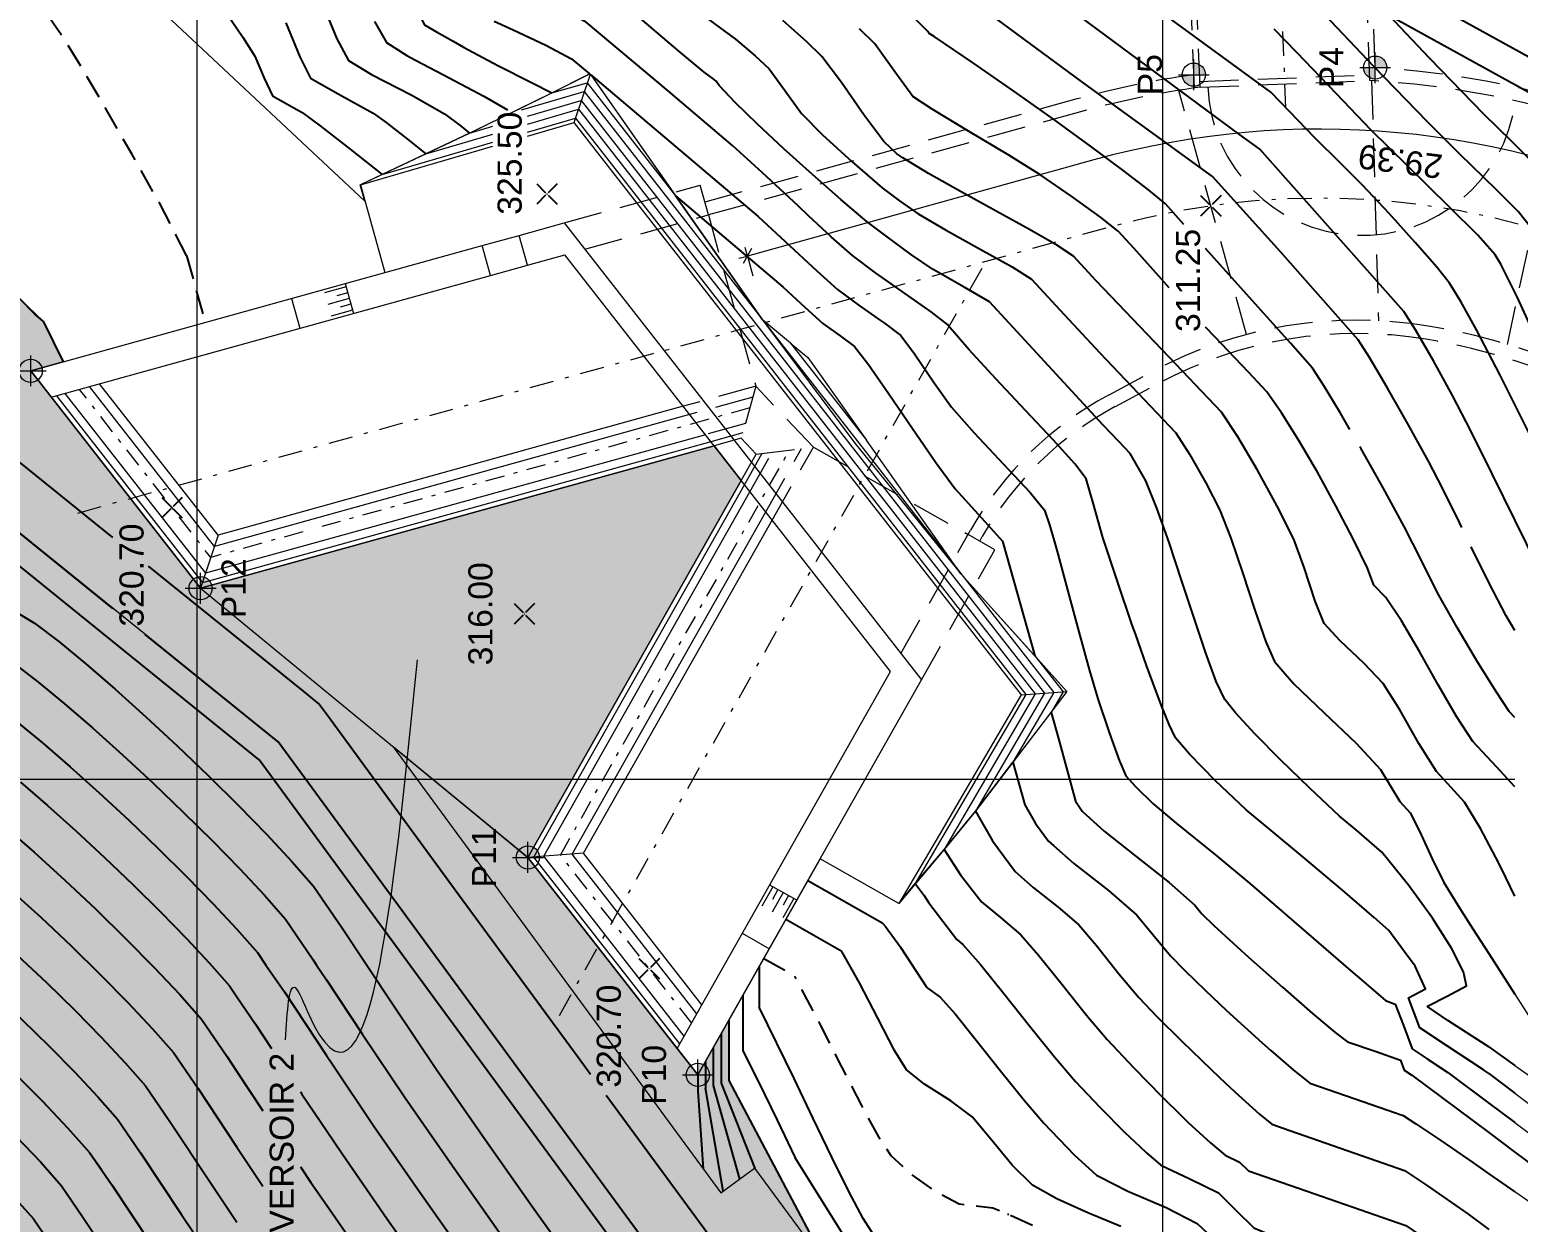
# Model space of a CAD drawing. Extents: x -3306 to 128006, y 43119 to 174431.
# Drawn here: x 62395.68 to 62434.21, y 108688.53 to 108719.4 of the extents above; entities that cross this region are included whole.
import ezdxf
from ezdxf.enums import TextEntityAlignment as Align

# ---------------------------------------------------------------- set-up
doc = ezdxf.new("R2010")
doc.units = 0
doc.header["$MEASUREMENT"] = 0
for name, pattern in [('TRATTEGGIATA', [0.75, 0.5, -0.25]), ('TRATTEGGIATA2', [0.375, 0.25, -0.125]), ('TRATTOPUNTO2', [0.5, 0.25, -0.125, 0, -0.125])]:
    doc.linetypes.add(name, pattern=pattern)
for name, color, linetype in [('colore lago', 131, 'Continuous'), ('coordinate', 2, 'Continuous'), ('curve livello 1m', 2, 'Continuous'), ('curve livello 5m', 7, 'Continuous'), ('curve livello di scavo 1 m', 2, 'Continuous'), ('LIN010CO', 2, 'Continuous'), ('LIN018CO', 6, 'Continuous'), ('LIN025CO', 7, 'Continuous'), ('LIN035CO', 1, 'Continuous'), ('LIN050CO', 3, 'Continuous'), ('Strade', 7, 'Continuous'), ('TEXT035', 1, 'Continuous')]:
    doc.layers.add(name, color=color, linetype=linetype)
doc.layers.add('Colori bordi', color=5, linetype='Continuous', plot=False)
doc.styles.add('ARIAL', font='arial.ttf')

# ---------------------------------------------------------------- blocks, each defined once
blk = doc.blocks.new('quote')
at = {"layer": 'LIN018CO'}
for p, q in [((0.001, 0.001), (-0.001, -0.001)), ((0.001, -0.001), (-0.001, 0.001))]:
    blk.add_line(p, q, dxfattribs=at)
at = {"layer": 'LIN035CO'}
for p, q in [((-0.013, 0.013), (-0.106, 0.106)), ((0.106, 0.106), (0.013, 0.013)), ((-0.013, -0.013), (-0.106, -0.106)), ((0.106, -0.106), (0.013, -0.013))]:
    blk.add_line(p, q, dxfattribs=at)
at = {"layer": 'TEXT035', "style": 'ARIAL'}
blk.add_attdef('VALORE', text='', height=0.25, dxfattribs=at).set_placement((0, 0.33), align=Align.CENTER)
blk = doc.blocks.new('Coordonnées')
at = {"layer": 'LIN025CO', "lineweight": 0}
h = blk.add_hatch(color=256, dxfattribs=at)
h.dxf.hatch_style = 1
h.paths.add_polyline_path([(0, 0.3, 0.414214), (-0.3, 0), (0, 0)])
h.paths.add_polyline_path([(0.3, 0), (0, 0), (0, -0.3, 0.414214)])
at = {"layer": 'LIN025CO', "lineweight": 0, "flags": 128}
for points in [[(0, 0.4), (0, -0.4)], [(-0.4, 0), (0.4, 0)]]:
    blk.add_lwpolyline(points, dxfattribs=at)
at = {"layer": 'LIN025CO', "lineweight": 0}
blk.add_circle((0, 0), 0.3, dxfattribs=at)
at = {"layer": 'TEXT035', "style": 'ARIAL'}
blk.add_attdef('No°', text='', height=0.625, dxfattribs=at).set_placement((0, 0.825), align=Align.CENTER)

msp = doc.modelspace()

# ---------------------------------------------------------------- hatches: boundary and pattern name
at = {"layer": 'colore lago', "lineweight": 0}
msp.add_hatch(color=256, dxfattribs=at).paths.add_polyline_path([(62346.766, 108753.305), (62348.103, 108752.427), (62352.959, 108748.821), (62356.983, 108746.672), (62359.292, 108744.895), (62360.553, 108743.926), (62363.411, 108741.712), (62365.637, 108740.673), (62363.36, 108739.839), (62368.197, 108734.582), (62381.151, 108739.327), (62381.923, 108738.487), (62377.207, 108728.317), (62382.044, 108723.06), (62383.531, 108726.268), (62384.61, 108725.772), (62384.891, 108725.5), (62385.513, 108725.007), (62386.29, 108724.44), (62387.153, 108723.834), (62388.028, 108723.224), (62388.845, 108722.646), (62389.533, 108722.136), (62390.061, 108721.586), (62390.416, 108721.182), (62391.046, 108720.467), (62391.593, 108719.84), (62392.228, 108719.121), (62392.561, 108718.731), (62392.862, 108718.087), (62393.16, 108717.245), (62394.064, 108714.455), (62394.378, 108713.747), (62394.823, 108713.14), (62395.432, 108712.426), (62396.026, 108711.854), (62396.545, 108710.804), (62395.703, 108710.571), (62400.102, 108704.942), (62413.395, 108708.628), (62414.097, 108707.729), (62408.577, 108697.972), (62412.975, 108692.343), (62413.775, 108693.757), (62413.775, 108692.195), (62414.821, 108690.222), (62415.316, 108689.288), (62415.726, 108688.514), (62415.989, 108688.018), (62416.308, 108687.414), (62417.091, 108686.877), (62417.986, 108686.309), (62418.762, 108685.857), (62419.277, 108685.61), (62419.98, 108685.523), (62420.747, 108685.436), (62421.269, 108685.254), (62422.042, 108684.935), (62422.834, 108684.575), (62423.302, 108684.318), (62424.281, 108683.305), (62425.656, 108681.875), (62426.449, 108681.066), (62427.156, 108680.351), (62427.673, 108679.833), (62427.895, 108679.62), (62428.432, 108679.384), (62429.04, 108678.92), (62429.869, 108678.212), (62430.484, 108677.629), (62430.843, 108677.243), (62431.218, 108676.364), (62431.557, 108675.296), (62431.913, 108674.527), (62432.355, 108674.247), (62432.858, 108673.942), (62433.455, 108673.231), (62434.097, 108672.326), (62434.701, 108671.601), (62435.197, 108671.28), (62435.685, 108671.01), (62436.144, 108670.755), (62436.707, 108670.388), (62437.492, 108669.855), (62438.358, 108669.253), (62439.162, 108668.678), (62440.078, 108667.996), (62441.13, 108667.19), (62442.002, 108666.501), (62442.908, 108665.758), (62443.789, 108665.021), (62444.562, 108664.359), (62445.144, 108663.844), (62445.453, 108663.547), (62446.014, 108662.665), (62446.501, 108661.941), (62447.153, 108661.7), (62448.876, 108661.081), (62447.183, 108652.749), (62446.943, 108651.566), (62441.595, 108652.495), (62436.09, 108653.04), (62430.527, 108653.236), (62424.984, 108653.069), (62419.433, 108652.547), (62413.953, 108651.637), (62408.529, 108650.359), (62403.21, 108648.764), (62398.021, 108646.797), (62392.955, 108644.487), (62388.067, 108641.873), (62383.347, 108638.914), (62379.143, 108635.919), (62374.987, 108632.528), (62370.912, 108628.752), (62368.501, 108626.219), (62346.766, 108626.219)])

# ---------------------------------------------------------------- linework, layer by layer
at = {"layer": 'Colori bordi', "linetype": 'Continuous', "lineweight": 0, "flags": 128}
msp.add_lwpolyline([(62395.432, 108712.426), (62396.026, 108711.854), (62396.545, 108710.804), (62395.703, 108710.571), (62400.102, 108704.942), (62413.395, 108708.628), (62414.097, 108707.729), (62408.577, 108697.972), (62412.975, 108692.343), (62413.775, 108693.757), (62413.775, 108692.195), (62414.821, 108690.222), (62415.316, 108689.288), (62415.726, 108688.514)], dxfattribs=at)
at = {"layer": 'coordinate', "linetype": 'Continuous', "lineweight": 0}
for p, q in [((62425, 108762.986), (62425, 108626.219)), ((62400, 108729.257), (62400, 108626.219)), ((62346.766, 108700), (62402.601, 108700)), ((62402.601, 108700), (62414.165, 108700)), ((62414.165, 108700), (62434.122, 108700))]:
    msp.add_line(p, q, dxfattribs=at)
at = {"layer": 'curve livello 1m', "color": 152, "linetype": 'TRATTEGGIATA2', "ltscale": 2.5}
msp.add_line((62399.74, 108713.553), (62400.22, 108711.823), dxfattribs=at)
at = {"layer": 'curve livello 1m'}
for p, q in [((62418.956, 108696.795), (62419.68, 108695.849)), ((62416.705, 108695.538), (62415.249, 108696.362)), ((62433.449, 108695.486), (62434.122, 108694.433)), ((62433.449, 108693.067), (62434.122, 108692.588)), ((62433.449, 108692.374), (62434.122, 108691.871)), ((62433.449, 108691.61), (62434.122, 108691.107)), ((62417.05, 108687.711), (62415.494, 108690.191)), ((62433.449, 108689.781), (62434.122, 108689.313))]:
    msp.add_line(p, q, dxfattribs=at)
at = {"layer": 'curve livello 1m', "lineweight": 0}
for p, q in [((62434.122, 108694.433), (62435.092, 108692.914)), ((62434.122, 108692.588), (62435.092, 108691.897)), ((62434.122, 108691.871), (62435.092, 108691.144)), ((62434.122, 108691.107), (62435.092, 108690.38)), ((62435.092, 108688.638), (62434.122, 108689.313))]:
    msp.add_line(p, q, dxfattribs=at)
at = {"layer": 'curve livello 1m', "color": 152, "linetype": 'TRATTEGGIATA2', "ltscale": 2.5, "flags": 128}
for points in [[(62399.74, 108713.553), (62399.394, 108714.228), (62399.034, 108714.917), (62398.332, 108716.168), (62397.598, 108717.444), (62396.95, 108718.542), (62396.506, 108719.259), (62396.096, 108719.846), (62395.461, 108720.715), (62394.718, 108721.707), (62393.985, 108722.664), (62393.388, 108723.415), (62393.023, 108723.845), (62392.627, 108724.155), (62391.876, 108724.704), (62390.955, 108725.368), (62390.05, 108726.025), (62389.345, 108726.55), (62388.19, 108727.463)], [(62414.681, 108695.357), (62415.485, 108694.902)], [(62421.641, 108688.443), (62421.004, 108688.732), (62421.004, 108688.732), (62420.615, 108688.893), (62419.736, 108688.996), (62419.147, 108689.309), (62418.495, 108689.773), (62417.978, 108690.249), (62417.978, 108690.249), (62417.657, 108690.734), (62417.216, 108691.548), (62416.701, 108692.554), (62416.162, 108693.617), (62415.485, 108694.902), (62415.485, 108694.902)]]:
    msp.add_lwpolyline(points, dxfattribs=at)
at = {"layer": 'curve livello 1m', "flags": 128}
for points in [[(62438.281, 108700.681), (62438.244, 108700.722), (62435.869, 108703.31), (62435.675, 108703.63), (62435.246, 108704.448), (62434.717, 108705.507), (62434.134, 108706.695), (62433.542, 108707.903), (62432.986, 108709.019), (62432.512, 108709.934), (62432.512, 108709.934), (62432.018, 108710.826), (62431.552, 108711.631), (62431.254, 108712.108), (62431.254, 108712.108), (62427.793, 108716.011), (62427.521, 108716.313), (62426.996, 108716.693), (62420.494, 108721.517)], [(62413.264, 108718.213), (62413.137, 108718.305), (62412.475, 108718.852), (62411.665, 108719.547), (62410.92, 108720.183), (62410.455, 108720.552), (62410.085, 108720.734)], [(62432.755, 108706.511), (62432.692, 108706.64), (62432.257, 108707.52), (62431.888, 108708.235), (62431.888, 108708.235), (62431.357, 108709.2), (62430.82, 108710.143), (62430.364, 108710.917), (62430.071, 108711.376), (62430.071, 108711.376), (62428.054, 108713.651), (62426.3, 108715.606), (62422.906, 108718.061), (62419.723, 108720.422)], [(62403.239, 108720.11), (62403.629, 108719.165), (62403.93, 108718.61), (62403.93, 108718.61), (62404.53, 108718.243), (62405.551, 108717.713), (62406.414, 108717.226), (62406.414, 108717.226), (62406.821, 108716.919), (62407.062, 108716.728)], [(62415.843, 108714.588), (62415.57, 108714.841), (62414.641, 108715.706), (62413.884, 108716.396), (62412.211, 108717.816), (62410.08, 108719.602), (62409.421, 108719.942), (62408.898, 108720.18)], [(62434.7, 108714.071), (62434.208, 108714.7), (62434.208, 108714.7), (62433.661, 108715.247), (62432.692, 108716.193), (62431.86, 108717.016), (62431.86, 108717.016), (62430.476, 108718.453), (62428.886, 108720.123)], [(62400.758, 108719.858), (62401.193, 108719.211), (62401.503, 108718.715), (62401.503, 108718.715), (62401.749, 108718.149), (62401.962, 108717.687), (62401.962, 108717.687), (62402.727, 108717.26), (62403.194, 108716.918), (62403.975, 108716.312), (62404.805, 108715.654)], [(62413.237, 108719.685), (62413.949, 108719.159), (62413.949, 108719.159), (62414.456, 108718.73), (62414.817, 108718.39), (62414.817, 108718.39), (62415.234, 108717.817), (62415.656, 108717.233), (62415.656, 108717.233), (62416.197, 108716.689), (62416.971, 108715.978), (62417.745, 108715.313), (62417.745, 108715.313), (62418.195, 108714.972), (62418.674, 108714.639), (62418.674, 108714.639), (62419.386, 108714.218), (62420.282, 108713.723), (62421.11, 108713.263), (62421.614, 108712.947), (62421.614, 108712.947), (62422.347, 108712.154), (62423.377, 108711.035), (62423.377, 108711.035), (62424.526, 108709.83), (62425.347, 108708.963), (62425.347, 108708.963), (62425.706, 108708.411), (62426.128, 108707.672), (62426.486, 108706.966), (62426.486, 108706.966), (62426.771, 108706.242), (62427.082, 108705.322), (62427.393, 108704.372), (62427.676, 108703.557), (62427.904, 108703.045), (62427.904, 108703.045), (62428.405, 108702.469), (62429.188, 108701.719), (62430.016, 108700.934), (62430.647, 108700.253), (62430.647, 108700.253), (62431.151, 108699.419), (62431.418, 108699.129), (62431.659, 108698.654), (62431.988, 108697.935), (62432.285, 108697.324), (62432.285, 108697.324), (62432.577, 108696.847), (62432.734, 108696.602)], [(62425.558, 108714.363), (62425.078, 108714.898), (62424.642, 108715.26), (62423.979, 108715.77), (62423.141, 108716.391), (62422.182, 108717.085), (62421.153, 108717.814), (62420.107, 108718.54), (62419.096, 108719.225), (62418.966, 108719.305), (62418.927, 108719.359), (62418.533, 108719.754)], [(62441.635, 108703.149), (62441.637, 108703.195), (62441.314, 108703.665), (62440.642, 108704.576), (62440.642, 108704.576), (62440.115, 108705.241), (62439.712, 108705.755), (62439.712, 108705.755), (62439.304, 108706.654), (62438.626, 108708.293), (62437.798, 108710.357), (62437.056, 108712.196), (62436.639, 108713.162), (62436.639, 108713.162), (62436.272, 108713.745), (62435.746, 108714.493), (62435.156, 108715.275), (62434.598, 108715.959), (62434.598, 108715.959), (62434.047, 108716.505), (62433.32, 108717.219), (62433.32, 108717.219), (62431.922, 108718.657), (62430.851, 108719.787)], [(62402.312, 108719.584), (62402.668, 108718.699), (62402.946, 108718.148), (62402.946, 108718.148), (62403.661, 108717.74), (62404.571, 108717.243), (62404.571, 108717.243), (62404.903, 108716.999), (62405.459, 108716.568), (62405.934, 108716.191)], [(62404.602, 108719.614), (62404.914, 108719.072), (62404.914, 108719.072), (62405.437, 108718.732), (62405.664, 108718.613)], [(62407.703, 108719.623), (62408.191, 108719.396), (62409.041, 108719.006), (62409.704, 108718.651), (62409.704, 108718.651), (62410.171, 108718.26)], [(62425.175, 108712.72), (62424.976, 108712.941), (62424.262, 108713.746), (62423.857, 108714.19), (62423.4, 108714.548), (62422.658, 108715.085), (62421.852, 108715.64), (62421.027, 108716.156), (62419.981, 108716.78), (62419.044, 108717.343), (62418.544, 108717.675), (62418.073, 108718.316), (62417.557, 108719.036), (62417.158, 108719.43)], [(62439.997, 108701.944), (62439.505, 108702.498), (62438.764, 108703.316), (62438.764, 108703.316), (62438.158, 108704.06), (62437.789, 108704.553), (62437.789, 108704.553), (62437.225, 108705.733), (62436.221, 108707.974), (62435.1, 108710.487), (62434.184, 108712.483), (62434.184, 108712.483), (62433.759, 108713.33), (62433.619, 108713.572), (62433.169, 108714.08), (62432.435, 108714.812), (62431.337, 108715.885), (62430.399, 108716.813), (62430.399, 108716.813), (62429.507, 108717.739), (62428.481, 108718.816), (62427.891, 108719.42)], [(62405.664, 108718.613), (62406.387, 108718.231), (62407.436, 108717.684), (62408.05, 108717.328)], [(62410.203, 108718.233), (62410.992, 108717.572), (62414.532, 108714.567), (62415.238, 108713.921), (62416.052, 108713.162), (62416.592, 108712.674), (62416.592, 108712.674), (62417.15, 108712.265), (62417.706, 108711.878)], [(62432.14, 108696.165), (62431.993, 108696.396), (62431.376, 108697.254), (62430.683, 108698.109), (62430.022, 108698.68), (62429.584, 108699.04), (62428.814, 108699.763), (62428.062, 108700.498), (62427.398, 108701.174), (62426.894, 108701.718), (62426.62, 108702.058), (62426.394, 108702.531), (62426.122, 108703.262), (62425.819, 108704.163), (62425.498, 108705.147), (62425.174, 108706.126), (62424.86, 108707.013), (62424.572, 108707.72), (62424.167, 108708.429), (62423.875, 108708.737), (62423.467, 108709.165), (62421.75, 108711.032), (62420.526, 108712.355), (62419.865, 108712.741), (62419.066, 108713.196), (62418.505, 108713.578), (62417.874, 108714.037), (62417.361, 108714.433), (62416.676, 108715.009), (62415.939, 108715.654), (62415.202, 108716.321), (62414.518, 108716.96), (62413.942, 108717.522), (62413.526, 108717.959), (62413.447, 108718.068), (62413.365, 108718.14), (62413.264, 108718.213)], [(62424.301, 108703.762), (62424.222, 108703.984), (62423.836, 108705.113), (62423.459, 108706.258), (62423.219, 108707.121), (62423.03, 108707.773), (62422.731, 108708.161), (62422.171, 108708.784), (62421.456, 108709.547), (62420.694, 108710.357), (62419.991, 108711.12), (62419.454, 108711.744), (62419.437, 108711.767), (62419.017, 108712.099), (62418.322, 108712.586), (62417.57, 108713.111), (62416.977, 108713.554), (62416.429, 108714.043), (62415.843, 108714.588)], [(62429.853, 108709.055), (62429.611, 108709.473), (62429.174, 108710.203), (62428.889, 108710.644), (62428.889, 108710.644), (62428.315, 108711.29), (62426.115, 108713.742)], [(62417.706, 108711.878), (62417.81, 108711.805), (62418.232, 108711.484), (62418.232, 108711.484), (62418.587, 108711.007), (62419.093, 108710.262), (62419.545, 108709.632), (62419.545, 108709.632), (62420.132, 108708.965), (62420.889, 108708.157), (62421.574, 108707.42), (62421.945, 108706.966), (62421.945, 108706.966), (62422.079, 108706.583), (62422.214, 108706.109)], [(62434.122, 108699.796), (62433.658, 108700.305), (62433.039, 108700.975), (62433.039, 108700.975), (62432.611, 108701.623), (62432.139, 108702.437), (62431.654, 108703.3), (62431.191, 108704.095), (62430.781, 108704.705), (62430.781, 108704.705), (62430.473, 108705.018), (62430.314, 108705.459), (62429.94, 108706.225), (62429.494, 108707.074), (62429.012, 108707.943), (62428.529, 108708.768), (62428.082, 108709.485), (62427.707, 108710.031), (62427.233, 108710.54), (62426.354, 108711.453), (62426.115, 108711.705)], [(62434.122, 108701.597), (62433.982, 108701.753), (62433.982, 108701.753), (62433.649, 108702.248), (62433.171, 108703.021), (62432.633, 108703.927), (62432.124, 108704.823), (62432.124, 108704.823), (62431.705, 108705.656), (62431.264, 108706.537), (62431.264, 108706.537), (62430.713, 108707.542), (62430.143, 108708.553), (62430.116, 108708.599)], [(62422.214, 108706.109), (62422.292, 108705.833), (62422.554, 108704.862), (62422.835, 108703.815), (62423.104, 108702.839), (62423.33, 108702.078), (62423.33, 108702.078), (62423.624, 108701.204), (62423.891, 108700.466), (62423.907, 108700.428)], [(62434.122, 108703.844), (62433.9, 108704.226), (62433.9, 108704.226), (62433.563, 108704.871), (62433.144, 108705.716), (62432.997, 108706.017)], [(62395.192, 108704.407), (62395.806, 108704.036), (62395.806, 108704.036), (62396.428, 108703.56), (62397.13, 108702.983), (62397.89, 108702.327), (62398.686, 108701.612), (62399.498, 108700.859), (62400.303, 108700.088), (62401.08, 108699.319), (62401.807, 108698.574), (62402.462, 108697.871), (62403.024, 108697.232), (62403.76, 108696.154), (62405.067, 108694.181), (62406.207, 108692.479), (62407.467, 108690.669), (62408.695, 108688.929), (62409.699, 108687.529)], [(62424.989, 108701.882), (62424.917, 108702.063), (62424.591, 108702.943), (62424.301, 108703.762)], [(62395.281, 108702.987), (62395.885, 108702.523), (62396.568, 108701.962), (62397.307, 108701.325), (62398.081, 108700.63), (62398.871, 108699.897), (62399.654, 108699.147), (62400.409, 108698.4), (62401.116, 108697.674), (62401.753, 108696.991), (62402.3, 108696.37), (62403.015, 108695.321), (62403.104, 108695.187)], [(62431.271, 108695.526), (62430.86, 108696.078), (62430.486, 108696.413), (62429.664, 108697.122), (62428.64, 108697.992), (62427.815, 108698.671), (62427.17, 108699.204), (62426.379, 108699.956), (62425.7, 108700.648), (62425.336, 108701.071), (62425.174, 108701.415), (62424.989, 108701.882)], [(62395.342, 108701.487), (62396.005, 108700.942), (62396.724, 108700.322), (62397.476, 108699.647), (62398.243, 108698.935), (62399.004, 108698.206), (62399.738, 108697.48), (62400.425, 108696.775), (62401.044, 108696.111), (62401.575, 108695.508), (62401.794, 108695.187)], [(62421.133, 108700.439), (62421.437, 108699.334), (62421.717, 108698.85), (62422.056, 108698.391), (62422.056, 108698.391), (62422.194, 108698.269)], [(62423.907, 108700.428), (62424.051, 108700.085), (62424.051, 108700.085), (62424.312, 108699.797), (62424.756, 108699.367), (62424.756, 108699.367), (62425.36, 108698.863), (62426.38, 108698.029), (62427.258, 108697.305), (62427.258, 108697.305), (62429.873, 108695.049), (62430.217, 108694.75)], [(62391.662, 108699.632), (62391.88, 108699.517), (62392.649, 108699.107), (62393.178, 108698.788), (62393.178, 108698.788), (62393.779, 108698.326), (62394.461, 108697.76), (62395.201, 108697.114), (62395.972, 108696.413), (62396.749, 108695.68), (62397.506, 108694.941), (62398.218, 108694.218), (62398.858, 108693.537), (62399.402, 108692.921), (62400.036, 108691.992), (62401.043, 108690.472)], [(62395.443, 108699.921), (62396.141, 108699.319), (62396.871, 108698.664), (62397.616, 108697.973), (62398.355, 108697.266), (62399.067, 108696.56), (62399.734, 108695.876), (62400.335, 108695.232), (62400.851, 108694.645), (62401.043, 108694.365)], [(62420.159, 108699.169), (62420.602, 108698.399), (62421.188, 108697.607), (62421.188, 108697.607), (62421.657, 108697.194), (62422.306, 108696.684), (62422.841, 108696.225), (62422.841, 108696.225), (62423.292, 108695.694), (62423.874, 108694.959), (62424.387, 108694.342), (62424.387, 108694.342), (62424.846, 108693.866), (62425.511, 108693.208), (62426.26, 108692.485), (62426.644, 108692.123)], [(62391.142, 108698.578), (62391.396, 108698.444), (62392.141, 108698.048), (62392.653, 108697.739), (62392.653, 108697.739), (62393.234, 108697.291), (62393.895, 108696.743), (62394.611, 108696.118), (62395.357, 108695.439), (62396.109, 108694.73), (62396.842, 108694.014), (62397.531, 108693.315), (62398.151, 108692.655), (62398.677, 108692.059), (62399.292, 108691.159), (62400.382, 108689.512), (62401.043, 108688.527)], [(62419.348, 108698.179), (62419.777, 108697.524), (62420.32, 108696.823), (62420.32, 108696.823), (62420.807, 108696.413), (62421.34, 108695.971), (62421.34, 108695.971), (62421.797, 108695.443), (62422.402, 108694.684), (62423.033, 108693.89), (62423.567, 108693.257), (62423.567, 108693.257), (62424.26, 108692.521), (62424.986, 108691.782), (62425.499, 108691.281)], [(62422.185, 108698.277), (62422.704, 108697.819), (62423.602, 108697.114), (62424.343, 108696.479), (62424.343, 108696.479), (62424.755, 108695.98), (62425.207, 108695.427), (62425.207, 108695.427), (62425.578, 108695.046), (62426.113, 108694.523), (62426.651, 108694.015), (62426.651, 108694.015), (62427.584, 108693.171), (62427.806, 108692.977)], [(62418.598, 108697.293), (62418.833, 108696.985), (62418.956, 108696.795)], [(62432.734, 108696.602), (62433.038, 108696.126), (62433.449, 108695.486)], [(62433.449, 108693.067), (62433.385, 108693.11), (62432.39, 108693.749), (62431.87, 108694.107), (62431.866, 108694.117), (62432.376, 108694.383), (62432.87, 108694.646), (62432.793, 108695.009), (62432.483, 108695.62), (62432.14, 108696.165)], [(62393.102, 108695.914), (62393.328, 108695.726), (62394.021, 108695.122), (62394.742, 108694.465), (62395.47, 108693.78), (62396.178, 108693.087), (62396.844, 108692.411), (62397.444, 108691.774), (62397.953, 108691.197), (62398.547, 108690.327), (62399.601, 108688.734), (62400.522, 108687.361), (62401.043, 108686.613)], [(62419.68, 108695.849), (62419.838, 108695.717), (62420.296, 108695.198), (62420.897, 108694.452), (62421.561, 108693.612), (62422.205, 108692.808), (62422.748, 108692.172), (62423.38, 108691.504), (62424.03, 108690.853), (62424.417, 108690.485)], [(62422.459, 108689.045), (62422.27, 108689.129), (62421.635, 108689.488), (62421.635, 108689.488), (62421.109, 108690.003), (62420.557, 108690.68), (62420.08, 108691.256), (62420.08, 108691.256), (62419.524, 108691.666), (62418.846, 108692.105), (62418.373, 108692.471), (62418.373, 108692.471), (62418.066, 108692.971), (62417.631, 108693.812), (62417.163, 108694.727), (62416.705, 108695.538), (62416.705, 108695.538)], [(62433.449, 108692.374), (62433.313, 108692.476), (62432.359, 108693.099), (62431.666, 108693.561), (62431.376, 108694.337), (62431.814, 108694.567), (62431.547, 108695.155), (62431.271, 108695.526)], [(62401.794, 108695.187), (62402.271, 108694.489), (62403.36, 108692.844)], [(62403.104, 108695.187), (62403.36, 108694.801)], [(62403.36, 108694.801), (62404.286, 108693.403), (62405.395, 108691.748), (62405.395, 108691.748), (62406.62, 108689.987), (62407.814, 108688.295), (62408.791, 108686.934), (62409.364, 108686.165), (62409.852, 108685.626), (62410.257, 108685.265), (62410.871, 108684.748), (62411.51, 108684.229), (62412.656, 108683.355), (62413.69, 108682.595)], [(62430.217, 108694.75), (62430.775, 108694.265), (62431.028, 108694.176), (62431.244, 108693.617), (62431.463, 108693.015), (62431.463, 108693.015), (62431.851, 108692.756), (62432.387, 108692.406), (62432.387, 108692.406), (62433.449, 108691.61)], [(62401.043, 108694.365), (62401.526, 108693.656), (62401.941, 108693.029)], [(62419.899, 108687.854), (62419.097, 108687.916), (62418.267, 108687.984), (62417.665, 108688.094), (62417.665, 108688.094), (62417.563, 108688.156), (62417.547, 108688.17), (62417.258, 108688.62), (62416.882, 108689.325), (62416.442, 108690.213), (62415.962, 108691.213), (62415.465, 108692.25), (62414.566, 108694.095), (62414.566, 108694.095)], [(62403.36, 108692.844), (62403.505, 108692.625), (62404.583, 108691.017), (62405.773, 108689.306), (62406.933, 108687.662), (62407.882, 108686.339), (62408.44, 108685.592), (62408.83, 108685.139), (62409.22, 108684.729), (62409.614, 108684.378), (62410.21, 108683.876), (62410.831, 108683.372), (62411.945, 108682.523), (62412.768, 108681.917)], [(62414.143, 108692.964), (62414.54, 108692.176), (62415.027, 108691.166), (62415.494, 108690.191)], [(62427.806, 108692.977), (62428.386, 108692.473), (62428.816, 108692.13), (62428.816, 108692.13), (62429.987, 108691.722), (62431.23, 108691.289), (62431.566, 108691.078), (62432.209, 108690.644), (62433.035, 108690.073), (62433.449, 108689.781)], [(62395.261, 108692.411), (62396.002, 108691.668), (62396.669, 108690.966), (62397.229, 108690.335), (62397.802, 108689.494), (62398.82, 108687.956), (62399.709, 108686.63), (62400.691, 108685.219), (62401.648, 108683.863), (62402.432, 108682.771), (62402.891, 108682.155), (62403.468, 108681.467), (62404.162, 108680.683), (62404.854, 108679.935)], [(62402.686, 108691.904), (62402.724, 108691.846), (62403.36, 108690.898)], [(62426.644, 108692.123), (62426.972, 108691.815), (62426.972, 108691.815), (62427.517, 108691.327), (62427.836, 108691.063), (62427.836, 108691.063), (62428.304, 108690.9), (62431.269, 108689.866), (62431.866, 108689.473), (62432.907, 108688.745), (62432.907, 108688.745), (62433.449, 108688.343)], [(62425.499, 108691.281), (62425.671, 108691.112), (62426.243, 108690.583), (62426.628, 108690.266), (62426.628, 108690.266), (62427.001, 108690.086), (62427.231, 108689.858), (62428.727, 108689.343), (62431.307, 108688.444), (62431.898, 108688.039), (62432.533, 108687.571), (62433.274, 108687.014), (62433.449, 108686.885)], [(62403.36, 108690.898), (62403.771, 108690.286), (62404.926, 108688.625), (62406.052, 108687.029), (62406.974, 108685.745), (62407.515, 108685.019), (62408.052, 108684.396), (62408.589, 108683.832), (62408.971, 108683.492), (62409.55, 108683.004), (62410.153, 108682.514), (62411.234, 108681.69), (62411.846, 108681.24)], [(62397.09, 108690.491), (62397.229, 108690.335), (62397.532, 108689.889)], [(62401.043, 108690.472), (62401.163, 108690.29), (62401.716, 108689.465)], [(62424.417, 108690.485), (62424.592, 108690.32), (62424.963, 108690.007), (62425.71, 108689.648), (62426.452, 108689.291), (62426.921, 108688.82), (62427.367, 108688.379), (62428.027, 108688.106), (62429.028, 108687.794), (62430.091, 108687.468), (62430.936, 108687.152), (62431.411, 108686.881), (62432.039, 108686.479), (62432.502, 108686.141), (62433.154, 108685.65), (62433.449, 108685.432)], [(62395.259, 108689.197), (62395.78, 108688.611), (62396.312, 108687.83)], [(62423.928, 108688.413), (62423.072, 108688.771), (62422.459, 108689.045)]]:
    msp.add_lwpolyline(points, dxfattribs=at)
at = {"layer": 'curve livello 1m', "lineweight": 0}
msp.add_circle((62350, 108775), 65655.947, dxfattribs=at)
at = {"layer": 'curve livello 5m'}
for p, q in [((62396.026, 108711.854), (62396.545, 108710.804)), ((62417.765, 108696.265), (62415.818, 108697.366)), ((62418.909, 108694.594), (62418.231, 108695.643)), ((62413.775, 108693.757), (62413.775, 108692.195)), ((62413.775, 108692.195), (62416.308, 108687.414)), ((62433.449, 108690.847), (62434.122, 108690.343)), ((62434.122, 108690.343), (62435.092, 108689.617))]:
    msp.add_line(p, q, dxfattribs=at)
at = {"layer": 'curve livello 5m', "flags": 128}
for points in [[(62399.917, 108729.189), (62402.951, 108725.66), (62403.776, 108724.697), (62404.035, 108724.047), (62404.458, 108722.901), (62404.834, 108721.914), (62405.298, 108720.821), (62405.692, 108719.939), (62405.898, 108719.533), (62405.898, 108719.533), (62406.209, 108719.344), (62406.638, 108719.105)], [(62439.141, 108701.314), (62438.809, 108701.701), (62437.969, 108702.614), (62437.25, 108703.415), (62436.827, 108703.952), (62436.582, 108704.464), (62436.146, 108705.437), (62435.66, 108706.528), (62435.262, 108707.394), (62434.534, 108708.886), (62433.747, 108710.455), (62433.135, 108711.632), (62432.725, 108712.366), (62432.437, 108712.84), (62432.103, 108713.252), (62431.546, 108713.892), (62430.871, 108714.641), (62430.184, 108715.381), (62429.613, 108715.945), (62428.938, 108716.609), (62428.298, 108717.277), (62427.811, 108717.782), (62424.288, 108720.37)], [(62396.026, 108711.854), (62395.814, 108712.034), (62395.432, 108712.426), (62395.018, 108712.892), (62394.629, 108713.387), (62394.378, 108713.747), (62394.064, 108714.455), (62393.758, 108715.335), (62393.458, 108716.296), (62393.16, 108717.245), (62392.862, 108718.087), (62392.561, 108718.731), (62392.228, 108719.121), (62391.949, 108719.438)], [(62433.89, 108697.452), (62433.711, 108697.825), (62433.238, 108698.719), (62432.824, 108699.403), (62432.474, 108699.787), (62432.095, 108700.197), (62431.643, 108700.919), (62431.151, 108701.79), (62430.714, 108702.479), (62430.215, 108703.001), (62429.601, 108703.579), (62429.189, 108704.032), (62428.959, 108704.606), (62428.673, 108705.475), (62428.4, 108706.212), (62427.976, 108707.063), (62427.464, 108707.997), (62426.952, 108708.86), (62426.527, 108709.497), (62425.176, 108710.922), (62423.286, 108712.905), (62422.702, 108713.539), (62422.269, 108713.823), (62421.564, 108714.228), (62420.699, 108714.705), (62419.789, 108715.206), (62418.945, 108715.681), (62418.282, 108716.082), (62418.13, 108716.193), (62417.787, 108716.507), (62417.268, 108717.199), (62416.696, 108718.039), (62416.187, 108718.713), (62415.79, 108719.098), (62415.177, 108719.64)], [(62406.638, 108719.105), (62406.912, 108718.952), (62407.798, 108718.475), (62407.798, 108718.475), (62408.665, 108718.039), (62409.197, 108717.767)], [(62412.395, 108715.103), (62415.18, 108712.739), (62415.74, 108712.222), (62416.208, 108711.794), (62416.208, 108711.794), (62416.655, 108711.473), (62417.026, 108711.2), (62417.026, 108711.2), (62417.391, 108710.739), (62417.923, 108709.975), (62418.533, 108709.074), (62419.133, 108708.2), (62419.636, 108707.52), (62419.636, 108707.52), (62420.321, 108706.767), (62420.86, 108706.16), (62420.86, 108706.16), (62421.702, 108703.191)], [(62412.922, 108685.091), (62401.62, 108700.498), (62393.116, 108707.368), (62387.895, 108714.19)], [(62422.117, 108701.725), (62422.317, 108701.02), (62422.755, 108699.432), (62422.924, 108699.174), (62422.936, 108699.163)], [(62422.936, 108699.163), (62423.495, 108698.653), (62424.318, 108697.999), (62425.174, 108697.323), (62425.844, 108696.733), (62425.844, 108696.733), (62426.026, 108696.511), (62426.331, 108696.214), (62427.23, 108695.394), (62428.109, 108694.61), (62428.885, 108693.935), (62428.989, 108693.848)], [(62395.028, 108698.776), (62395.791, 108698.11), (62396.587, 108697.386), (62397.389, 108696.631), (62398.17, 108695.867), (62398.904, 108695.122), (62399.565, 108694.419), (62400.126, 108693.783), (62400.126, 108693.783), (62400.781, 108692.824), (62401.043, 108692.429)], [(62434.122, 108696.969), (62433.89, 108697.452)], [(62417.765, 108696.265), (62417.832, 108696.18), (62418.231, 108695.643)], [(62418.909, 108694.594), (62419.249, 108694.352), (62419.633, 108693.924), (62420.182, 108693.244), (62420.807, 108692.451), (62421.419, 108691.686), (62421.928, 108691.088), (62422.721, 108690.271), (62423.299, 108689.748), (62423.367, 108689.713)], [(62428.989, 108693.848), (62429.475, 108693.44), (62429.795, 108693.197), (62429.795, 108693.197), (62430.537, 108692.951), (62431.165, 108692.72), (62431.165, 108692.72), (62431.259, 108692.468), (62431.46, 108692.336), (62433.449, 108690.847)], [(62401.043, 108692.429), (62401.716, 108691.412)], [(62395.321, 108690.759), (62395.964, 108690.082), (62396.504, 108689.473), (62396.504, 108689.473), (62397.057, 108688.662), (62398.04, 108687.178)], [(62402.686, 108689.96), (62402.958, 108689.555), (62402.958, 108689.555), (62403.36, 108688.977)], [(62423.367, 108689.713), (62424.11, 108689.329), (62425.099, 108688.912), (62425.903, 108688.495), (62426.433, 108687.992), (62427.007, 108687.356), (62427.504, 108686.901), (62428.191, 108686.635), (62429.192, 108686.331), (62430.036, 108686.03), (62430.666, 108685.694), (62431.538, 108685.177), (62432.496, 108684.577), (62433.382, 108683.989), (62433.449, 108683.936)], [(62403.36, 108688.977), (62404.079, 108687.944), (62405.172, 108686.396), (62406.065, 108685.15), (62406.59, 108684.446), (62406.59, 108684.446), (62407.021, 108683.938), (62407.528, 108683.378), (62407.957, 108682.935), (62407.957, 108682.935), (62408.595, 108682.377), (62409.474, 108681.657), (62409.474, 108681.657), (62410.523, 108680.857), (62410.925, 108680.562)]]:
    msp.add_lwpolyline(points, dxfattribs=at)
at = {"layer": 'curve livello di scavo 1 m', "lineweight": 0}
for p, q in [((62408.405, 108717.328), (62410.032, 108717.802)), ((62409.197, 108717.767), (62410.106, 108718.032)), ((62410.032, 108717.802), (62422.188, 108702.243)), ((62410.106, 108718.032), (62412.395, 108715.103)), ((62408.564, 108717.166), (62409.958, 108717.572)), ((62408.564, 108716.958), (62409.884, 108717.342)), ((62409.884, 108717.342), (62421.706, 108702.211)), ((62409.958, 108717.572), (62421.947, 108702.227)), ((62408.564, 108716.749), (62409.809, 108717.112)), ((62408.564, 108716.645), (62409.774, 108716.998)), ((62411.396, 108714.923), (62409.774, 108716.998)), ((62409.809, 108717.112), (62421.465, 108702.194)), ((62405.934, 108716.191), (62407.669, 108716.697)), ((62407.062, 108716.728), (62407.669, 108716.905)), ((62404.242, 108715.386), (62407.669, 108716.385)), ((62404.805, 108715.654), (62407.669, 108716.489)), ((62404.242, 108715.386), (62404.872, 108713.114)), ((62419.721, 108704.266), (62411.396, 108714.923)), ((62415.377, 108711.286), (62417.34, 108708.773)), ((62419.72, 108704.265), (62421.344, 108702.186)), ((62421.702, 108703.191), (62422.429, 108702.259)), ((62421.344, 108702.186), (62419.227, 108698.567)), ((62421.465, 108702.194), (62419.319, 108698.526)), ((62421.706, 108702.211), (62419.348, 108698.179)), ((62421.947, 108702.227), (62420.159, 108699.169)), ((62422.188, 108702.243), (62421.133, 108700.439)), ((62422.429, 108702.259), (62422.117, 108701.725)), ((62419.227, 108698.567), (62418.181, 108696.779)), ((62419.319, 108698.526), (62418.598, 108697.293)), ((62418.181, 108696.779), (62416.139, 108697.934))]:
    msp.add_line(p, q, dxfattribs=at)
at = {"layer": 'LIN010CO', "linetype": 'TRATTEGGIATA', "lineweight": 0, "ltscale": 2}
for p, q in [((62430.374, 108718.085), (62430.084, 108725.484)), ((62425.977, 108717.913), (62425.687, 108725.312)), ((62427.179, 108711.511), (62425.426, 108717.832)), ((62430.416, 108718.082), (62430.596, 108711.868)), ((62433.931, 108711.255), (62435.233, 108717.289)), ((62413.246, 108714.606), (62414.475, 108710.173)), ((62414.206, 108709.205), (62413.169, 108708.918)), ((62414.139, 108708.965), (62413.311, 108708.735)), ((62414.324, 108707.44), (62414.905, 108708.467)), ((62415.967, 108708.597), (62419.971, 108706.332)), ((62414.181, 108707.622), (62414.641, 108708.435))]:
    msp.add_line(p, q, dxfattribs=at)
at = {"layer": 'LIN010CO', "linetype": 'TRATTOPUNTO2', "lineweight": 0, "ltscale": 2.5}
msp.add_line((62428.199, 108717.379), (62427.886, 108725.398), dxfattribs=at)
at = {"layer": 'LIN010CO', "lineweight": 0}
for p, q in [((62403.869, 108712.744), (62403.313, 108712.59)), ((62403.952, 108712.443), (62403.396, 108712.289)), ((62403.91, 108712.594), (62403.632, 108712.517)), ((62404.036, 108712.143), (62403.479, 108711.988)), ((62403.994, 108712.293), (62403.716, 108712.216)), ((62414.914, 108697.215), (62414.629, 108696.712)), ((62415.185, 108697.061), (62414.901, 108696.559)), ((62415.049, 108697.138), (62414.907, 108696.887)), ((62415.457, 108696.907), (62415.173, 108696.405)), ((62415.321, 108696.984), (62415.179, 108696.733))]:
    msp.add_line(p, q, dxfattribs=at)
at = {"layer": 'LIN010CO', "linetype": 'Continuous', "lineweight": 0}
for p, q in [((62400.459, 108706.027), (62397.227, 108710.163)), ((62396.368, 108709.925), (62400.149, 108705.085)), ((62396.591, 108709.987), (62400.229, 108705.329)), ((62412.762, 108709.438), (62400.459, 108706.027)), ((62413.169, 108708.918), (62400.229, 108705.329)), ((62413.311, 108708.735), (62400.149, 108705.085)), ((62408.728, 108697.983), (62414.181, 108707.622)), ((62408.984, 108698.003), (62414.324, 108707.44)), ((62409.717, 108698.057), (62414.731, 108706.919)), ((62412.509, 108693.144), (62408.728, 108697.983)), ((62412.623, 108693.345), (62408.984, 108698.003)), ((62412.949, 108693.92), (62409.717, 108698.057))]:
    msp.add_line(p, q, dxfattribs=at)
at = {"layer": 'LIN010CO'}
for p, q in [((62414.566, 108695.155), (62414.566, 108694.095)), ((62414.143, 108694.407), (62414.143, 108692.964)), ((62413.575, 108693.403), (62413.575, 108692.13)), ((62413.175, 108692.696), (62413.175, 108691.999)), ((62413.375, 108693.05), (62413.375, 108692.064)), ((62412.975, 108692.343), (62412.975, 108691.933)), ((62412.975, 108691.933), (62413.114, 108689.901)), ((62413.627, 108689.329), (62413.175, 108691.999)), ((62413.375, 108692.064), (62414.05, 108689.64)), ((62413.575, 108692.13), (62414.451, 108689.922))]:
    msp.add_line(p, q, dxfattribs=at)
at = {"layer": 'LIN010CO', "linetype": 'TRATTOPUNTO2', "lineweight": 0, "ltscale": 2.5, "flags": 128}
msp.add_lwpolyline([(62442.848, 108710.586), (62437.896, 108713.004, 0.183168), (62423.705, 108714.31), (62414.069, 108711.638), (62396.877, 108706.87)], format="xyb", dxfattribs=at)
msp.add_lwpolyline([(62409.389, 108693.883), (62420.432, 108713.402)], dxfattribs=at)
at = {"layer": 'LIN010CO', "linetype": 'TRATTEGGIATA', "lineweight": 0, "ltscale": 2, "flags": 128}
for points in [[(62414.397, 108709.892), (62412.762, 108709.438)], [(62414.731, 108706.919), (62415.659, 108708.559)]]:
    msp.add_lwpolyline(points, dxfattribs=at)
at = {"layer": 'LIN018CO', "lineweight": 0}
for p, q in [((62409.197, 108717.767), (62410.181, 108718.264)), ((62409.775, 108716.998), (62410.192, 108718.249)), ((62408.309, 108717.328), (62409.197, 108717.767)), ((62407.062, 108716.728), (62407.678, 108717.024)), ((62414.648, 108711.894), (62412.395, 108715.103)), ((62407.389, 108713.812), (62408.353, 108714.079)), ((62407.603, 108713.041), (62408.566, 108713.308)), ((62415.377, 108711.286), (62414.648, 108711.894)), ((62419.785, 108705.319), (62417.34, 108708.773)), ((62419.785, 108705.319), (62421.702, 108703.191)), ((62422.531, 108702.266), (62421.702, 108703.191)), ((62420.159, 108699.169), (62421.133, 108700.439))]:
    msp.add_line(p, q, dxfattribs=at)
at = {"layer": 'LIN018CO', "linetype": 'TRATTEGGIATA', "lineweight": 0, "ltscale": 2}
for p, q in [((62425.971, 108718.063), (62430.368, 108718.235)), ((62425.977, 108717.913), (62430.374, 108718.085))]:
    msp.add_line(p, q, dxfattribs=at)
at = {"layer": 'LIN018CO', "flags": 128}
for points in [[(62397.832, 108704.42), (62393.6, 108707.839), (62387.024, 108716.43), (62366.164, 108733.248)], [(62397.832, 108706.258), (62394.957, 108708.581)], [(62402.762, 108702.275), (62398.753, 108705.514)], [(62413.363, 108686.246), (62413.066, 108686.028), (62402.109, 108700.965), (62398.666, 108703.746)], [(62403.383, 108701.645), (62403.152, 108701.96), (62402.762, 108702.275)], [(62406.791, 108696.999), (62403.383, 108701.645)], [(62409.876, 108692.794), (62406.791, 108696.999)], [(62410.199, 108692.353), (62409.876, 108692.794)], [(62413.229, 108688.224), (62410.602, 108691.804)]]:
    msp.add_lwpolyline(points, dxfattribs=at)
at = {"layer": 'LIN018CO', "lineweight": 0, "flags": 128}
for points in [[(62410.181, 108718.264), (62410.203, 108718.233), (62412.395, 108715.103)], [(62407.062, 108716.728), (62405.934, 108716.191), (62404.805, 108715.654), (62404.242, 108715.386)], [(62414.039, 108713.484), (62414.256, 108713.544), (62414.196, 108713.761)], [(62414.256, 108713.544), (62414.4, 108713.027)], [(62415.377, 108711.286), (62415.82, 108710.916), (62415.823, 108710.912), (62416.164, 108710.432), (62417.34, 108708.773)], [(62421.344, 108702.186), (62421.465, 108702.194), (62422.531, 108702.266), (62421.133, 108700.439)], [(62418.181, 108696.779), (62418.598, 108697.293), (62419.348, 108698.179), (62420.159, 108699.169)]]:
    msp.add_lwpolyline(points, dxfattribs=at)
msp.add_lwpolyline([(62443.641, 108712.192), (62438.689, 108714.609, 0.183168), (62423.227, 108716.032), (62414.256, 108713.544)], format="xyb", dxfattribs=at)
at = {"layer": 'LIN018CO', "linetype": 'TRATTEGGIATA', "lineweight": 0, "ltscale": 2}
msp.add_arc((62430.174, 108718.077), 4, 182.2406, 352.5958, dxfattribs=at)
at = {"layer": 'LIN018CO', "lineweight": 0}
msp.add_spline([(62402.303, 108693.249), (62402.551, 108694.601), (62402.902, 108693.909), (62405.716, 108703.091)], degree=3, dxfattribs=at)
msp.add_point((62415.568, 108696.182), dxfattribs=at)
at = {"layer": 'LIN025CO', "linetype": 'TRATTEGGIATA', "lineweight": 0, "ltscale": 2}
for p, q in [((62430.51, 108718.422), (62430.234, 108725.49)), ((62425.828, 108717.892), (62425.537, 108725.306)), ((62422.79, 108717.61), (62413.153, 108714.938)), ((62422.882, 108717.278), (62413.246, 108714.606)), ((62409.518, 108714.402), (62413.032, 108715.376)), ((62413.246, 108714.606), (62413.032, 108715.376)), ((62410.051, 108713.72), (62413.246, 108714.606)), ((62423.62, 108709.95), (62424.747, 108710.554)), ((62414.475, 108710.173), (62412.595, 108709.652)), ((62414.475, 108710.173), (62414.1, 108708.824)), ((62415.967, 108708.597), (62414.475, 108710.173)), ((62423.783, 108709.646), (62424.91, 108710.25)), ((62414.1, 108708.824), (62413.395, 108708.628)), ((62414.486, 108708.416), (62414.1, 108708.824)), ((62414.486, 108708.416), (62415.967, 108708.597)), ((62414.897, 108706.706), (62415.967, 108708.597)), ((62414.097, 108707.729), (62414.486, 108708.416)), ((62418.229, 108703.253), (62420.037, 108706.449)), ((62420.667, 108705.938), (62419.971, 108706.332)), ((62420.271, 108706.162), (62420.337, 108706.279)), ((62418.762, 108702.571), (62420.667, 108705.938))]:
    msp.add_line(p, q, dxfattribs=at)
at = {"layer": 'LIN025CO', "linetype": 'Continuous', "lineweight": 0}
for p, q in [((62408.353, 108714.079), (62409.518, 108714.402)), ((62409.518, 108714.402), (62418.762, 108702.571)), ((62408.566, 108713.308), (62408.353, 108714.079)), ((62395.703, 108710.571), (62407.389, 108713.812)), ((62407.603, 108713.041), (62407.389, 108713.812)), ((62408.566, 108713.308), (62409.53, 108713.575)), ((62417.962, 108702.782), (62409.53, 108713.575)), ((62396.237, 108709.889), (62407.603, 108713.041)), ((62403.845, 108712.829), (62404.059, 108712.058)), ((62402.456, 108712.444), (62402.67, 108711.673)), ((62400.102, 108704.942), (62395.703, 108710.571)), ((62400.554, 108706.312), (62397.488, 108710.236)), ((62412.595, 108709.652), (62400.554, 108706.312)), ((62413.395, 108708.628), (62400.102, 108704.942)), ((62408.577, 108697.972), (62414.097, 108707.729)), ((62410.017, 108698.079), (62414.897, 108706.706)), ((62400.554, 108706.312), (62400.102, 108704.942)), ((62400.102, 108704.942), (62408.577, 108697.972)), ((62412.442, 108693.025), (62417.962, 108702.782)), ((62412.975, 108692.343), (62418.762, 108702.571)), ((62410.017, 108698.079), (62408.577, 108697.972)), ((62413.082, 108694.156), (62410.017, 108698.079)), ((62412.442, 108693.025), (62408.577, 108697.972)), ((62415.533, 108696.864), (62414.837, 108697.258)), ((62414.824, 108695.609), (62414.127, 108696.003)), ((62412.975, 108692.343), (62412.442, 108693.025))]:
    msp.add_line(p, q, dxfattribs=at)
at = {"layer": 'LIN025CO', "linetype": 'TRATTOPUNTO2', "lineweight": 0, "ltscale": 2}
for p, q in [((62409.417, 108698.035), (62415.35, 108708.522)), ((62412.815, 108693.685), (62409.417, 108698.035))]:
    msp.add_line(p, q, dxfattribs=at)
at = {"layer": 'LIN025CO', "linetype": 'Continuous', "lineweight": 0, "flags": 128}
for points in [[(62395.827, 108722.957), (62404.351, 108714.96), (62404.233, 108715.383), (62407.062, 108716.728), (62409.197, 108717.767), (62410.171, 108718.26), (62410.18, 108718.262), (62410.203, 108718.233), (62414.648, 108711.894), (62417.041, 108708.702), (62419.785, 108705.319), (62422.531, 108702.266), (62420.159, 108699.169), (62419.348, 108698.179), (62418.181, 108696.779), (62416.139, 108697.934), (62413.437, 108693.16), (62412.975, 108692.343), (62408.577, 108697.972), (62405.091, 108700.839), (62413.566, 108689.285), (62414.445, 108689.93), (62415.823, 108688.051)], [(62413.066, 108686.028), (62402.109, 108700.965), (62393.6, 108707.839)]]:
    msp.add_lwpolyline(points, dxfattribs=at)
at = {"layer": 'LIN025CO', "linetype": 'TRATTOPUNTO2', "lineweight": 0, "ltscale": 2, "flags": 128}
for points in [[(62402.746, 108706.401), (62400.365, 108705.741), (62396.967, 108710.091)], [(62414.319, 108709.611), (62403.109, 108706.502)]]:
    msp.add_lwpolyline(points, dxfattribs=at)
at = {"layer": 'LIN025CO', "linetype": 'TRATTEGGIATA', "lineweight": 0, "ltscale": 2}
for centre, radius, start, end in [((62429.078, 108694.937), 23.529, 97.9727, 105.5), ((62429.078, 108694.937), 23.529, 63.9813, 86.5086), ((62429.078, 108694.937), 23.184, 97.6858, 105.5), ((62429.078, 108694.937), 23.184, 63.9813, 86.7955), ((62430.036, 108700.682), 11.2, 80.5244, 118.1833), ((62429.078, 108694.937), 17.024, 63.9781, 80.5244), ((62430.036, 108700.682), 10.855, 80.5244, 118.1833), ((62429.078, 108694.937), 16.679, 63.9781, 80.5244), ((62427.87, 108702.017), 9, 118.1833, 150.5), ((62427.87, 108702.017), 8.655, 118.1833, 150.5)]:
    msp.add_arc(centre, radius, start, end, dxfattribs=at)
at = {"layer": 'LIN050CO', "lineweight": 0, "flags": 128}
msp.add_lwpolyline([(62414.367, 108713.74), (62414.145, 108713.349)], dxfattribs=at)
at = {"layer": 'Strade', "linetype": 'Continuous', "flags": 128}
for points in [[(62447.16, 108707.212), (62442.45, 108712.599), (62435.509, 108718.13), (62428.3, 108722.109), (62421.967, 108724.038), (62417.62, 108725.379), (62412.54, 108732.543), (62403.989, 108740.376), (62392.376, 108747.853), (62385.793, 108752.382), (62380.536, 108756.277)], [(62446.513, 108706.736), (62441.895, 108712.018), (62435.063, 108717.462), (62427.987, 108721.368), (62421.732, 108723.273), (62417.124, 108724.695), (62411.937, 108732.011), (62403.499, 108739.74), (62391.933, 108747.187), (62385.328, 108751.731), (62379.862, 108755.781)]]:
    msp.add_lwpolyline(points, dxfattribs=at)

# ---------------------------------------------------------------- block references
ref = msp.add_blockref('quote', (62409.067, 108715.149), dxfattribs=dict(xscale=2.5, yscale=2.5, zscale=2.5, rotation=90))
ref.add_attrib('VALORE', '325.50', dxfattribs={"layer": 'TEXT035', "height": 0.625, "rotation": 90, "style": 'ARIAL'}).set_placement((62408.414, 108715.946), align=Align.CENTER)
ref = msp.add_blockref('quote', (62426.255, 108714.842), dxfattribs=dict(xscale=2.5, yscale=2.5, zscale=2.5, rotation=90))
ref.add_attrib('VALORE', '311.25', dxfattribs={"layer": 'TEXT035', "height": 0.625, "rotation": 90, "style": 'ARIAL'}).set_placement((62425.976, 108712.912), align=Align.CENTER)
ref = msp.add_blockref('quote', (62399.362, 108707.029), dxfattribs=dict(xscale=2.5, yscale=2.5, zscale=2.5, rotation=90))
ref.add_attrib('VALORE', '320.70', dxfattribs={"layer": 'TEXT035', "height": 0.625, "rotation": 90, "style": 'ARIAL'}).set_placement((62398.626, 108705.282), align=Align.CENTER)
at = {"xscale": 2.5, "yscale": 2.5, "zscale": 2.5, "rotation": 90}
msp.add_blockref('quote', (62408.483, 108704.28), dxfattribs=at).add_auto_attribs({'VALORE': '316.00'})
ref = msp.add_blockref('quote', (62411.716, 108695.092), dxfattribs=dict(xscale=2.5, yscale=2.5, zscale=2.5, rotation=90))
ref.add_attrib('VALORE', '320.70', dxfattribs={"layer": 'TEXT035', "height": 0.625, "rotation": 90, "style": 'ARIAL'}).set_placement((62410.981, 108693.345), align=Align.CENTER)
at = {"layer": 'curve livello 1m', "lineweight": 0, "rotation": 90}
for p, values in [((62430.51, 108718.422), {'No°': 'P4'}), ((62425.814, 108718.239), {'No°': 'P5'}), ((62395.703, 108710.571), {'No°': 'P13'}), ((62408.577, 108697.972), {'No°': 'P11'}), ((62412.975, 108692.343), {'No°': 'P10'})]:
    msp.add_blockref('Coordonnées', p, dxfattribs=at).add_auto_attribs(values)
at = {"layer": 'curve livello 1m', "lineweight": 0}
ref = msp.add_blockref('Coordonnées', (62400.102, 108704.942), dxfattribs=dict(at, rotation=90))
ref.add_attrib('No°', 'P12', dxfattribs={"layer": 'TEXT035', "height": 0.625, "rotation": 90, "style": 'ARIAL'}).set_placement((62401.267, 108704.942), align=Align.CENTER)

# ---------------------------------------------------------------- texts
at = {"layer": 'coordinate', "color": 1, "style": 'ARIAL'}
msp.add_text('DEVERSOIR 2', height=0.625, rotation=90, dxfattribs=at).set_placement((62402.201, 108689.978), align=Align.MIDDLE)
at = {"layer": 'LIN018CO', "lineweight": 0, "insert": (62431.16, 108715.994), "char_height": 0.625, "attachment_point": 5, "rotation": 172.6122, "style": 'ARIAL'}
msp.add_mtext_dynamic_manual_height_columns('29.39', width=3.33644, gutter_width=12.5, heights=[0], dxfattribs=at)

doc.saveas('drawing.dxf')
